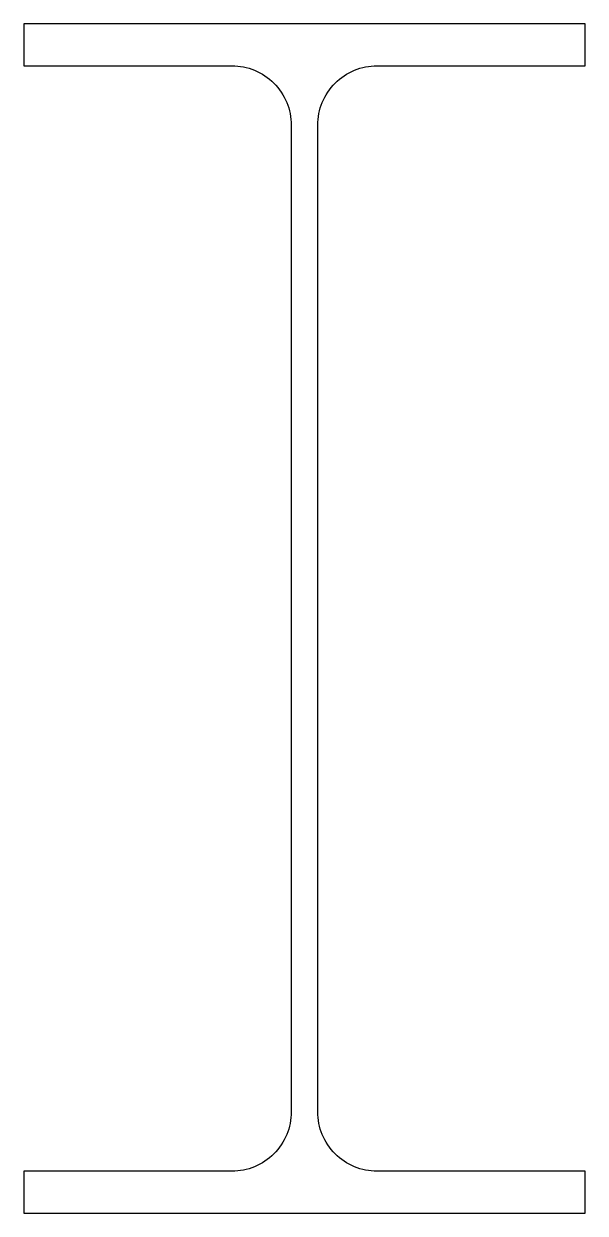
# Model space of a CAD drawing. Extents: x -85 to 85, y 0 to 360.
import ezdxf

# ---------------------------------------------------------------- set-up
doc = ezdxf.new("R2010")
doc.units = 0

msp = doc.modelspace()

# ---------------------------------------------------------------- linework, layer by layer
msp.add_lwpolyline([(-85, 0), (85, 0), (85, 12.7), (22, 12.7, -0.414214), (4, 30.7), (4, 329.3, -0.414214), (22, 347.3), (85, 347.3), (85, 360), (-85, 360), (-85, 347.3), (-22, 347.3, -0.414214), (-4, 329.3), (-4, 30.7, -0.414214), (-22, 12.7), (-85, 12.7)], format="xyb", close=True)

doc.saveas('drawing.dxf')
